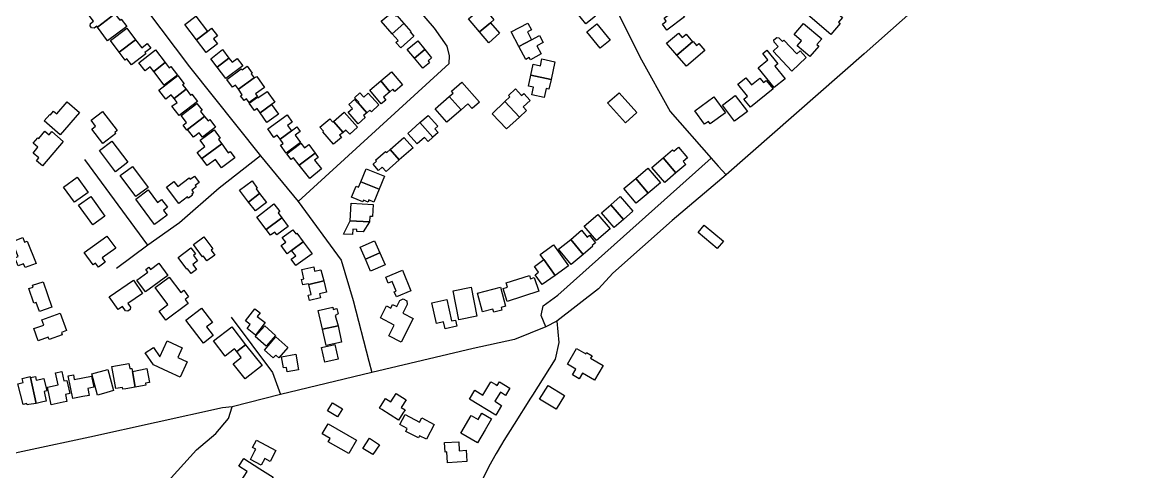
# Model space of a CAD drawing. Header units: metres. Extents: x 553506 to 563855, y 142925 to 150243.
# Drawn here: x 560707 to 561355, y 147876 to 148134 of the extents above; entities that cross this region are included whole.
import ezdxf

# ---------------------------------------------------------------- set-up
doc = ezdxf.new("R2010")
doc.units = ezdxf.units.M
doc.layers.add('C-BUILDINGS', color=8, linetype='Continuous')
doc.layers.add('C-ROADS', color=33, linetype='Continuous')

msp = doc.modelspace()

# ---------------------------------------------------------------- linework, layer by layer
at = {"layer": 'C-BUILDINGS'}
for points in [[(560749.8036, 148131.5554), (560748.3354, 148130.4409), (560746.8349, 148130.5831), (560745.9955, 148131.7144), (560746.1496, 148133.0437), (560747.8707, 148134.3441), (560744.8151, 148138.3778), (560755.5179, 148146.4371), (560758.8507, 148142.0337), (560757.9762, 148141.383), (560760.1567, 148138.5018), (560750.2191, 148131.0119), (560749.8036, 148131.5554)], [(560963.461, 148135.7433), (560971.7384, 148142.6585), (560978.0133, 148135.1754), (560975.9354, 148133.4408), (560969.7425, 148128.2715), (560963.461, 148135.7433)], [(561030.7095, 148132.8207), (561023.3087, 148142.0937), (561028.9225, 148146.5548), (561036.3233, 148137.2818), (561030.7095, 148132.8207)], [(561167.6705, 148141.1461), (561169.7672, 148143.6161), (561178.1695, 148136.5227), (561175.8437, 148133.7785), (561176.7914, 148132.9846), (561171.5398, 148126.7873), (561158.2109, 148138.0445), (561163.692, 148144.505), (561167.6705, 148141.1461)], [(560763.0217, 148134.9742), (560763.8549, 148135.6013), (560767.0708, 148131.3613), (560756.0543, 148123.0473), (560750.2191, 148131.0119), (560760.1567, 148138.5018), (560763.0217, 148134.9742)], [(560806.7202, 148137.2995), (560813.4421, 148128.4835), (560807.0709, 148123.6428), (560800.3417, 148132.4697), (560806.7202, 148137.2995)], [(560922.1248, 148137.6756), (560926.2431, 148132.9742), (560919.6167, 148127.1347), (560913.2954, 148134.3159), (560919.4835, 148139.6407), (560921.587, 148137.2135), (560922.1248, 148137.6756)], [(561087.3594, 148136.8122), (561077.3558, 148129.2082), (561074.7313, 148132.643), (561076.9984, 148134.3614), (561075.7152, 148136.0463), (561083.4519, 148141.9208), (561087.3594, 148136.8122)], [(560757.7166, 148123.3219), (560767.1642, 148130.3848), (560772.1762, 148123.7078), (560762.7285, 148116.6449), (560757.7166, 148123.3219)], [(560813.4421, 148128.4835), (560815.7876, 148130.3823), (560819.177, 148125.9585), (560816.9237, 148124.2407), (560819.1105, 148121.3819), (560812.6643, 148116.4832), (560807.0709, 148123.6428), (560813.4421, 148128.4835)], [(560929.9018, 148128.2138), (560932.0472, 148125.7879), (560924.4136, 148119.071), (560921.6666, 148122.1792), (560922.9797, 148123.3334), (560919.6167, 148127.1347), (560926.2431, 148132.9742), (560930.3093, 148128.3713), (560929.9018, 148128.2138)], [(560975.9354, 148133.4408), (560981.255, 148127.4415), (560975.1116, 148122.0289), (560969.7425, 148128.2715), (560975.9354, 148133.4408)], [(560997.3886, 148133.3008), (560999.4763, 148129.3705), (560997.2549, 148128.199), (560999.6471, 148123.6995), (560992.3368, 148119.8308), (560987.8569, 148128.2606), (560997.3886, 148133.3008)], [(561044.6954, 148123.5649), (561039.0435, 148118.9801), (561031.4021, 148128.3458), (561037.054, 148132.9306), (561044.6954, 148123.5649)], [(561166.2582, 148124.2174), (561163.5329, 148121.06), (561164.6608, 148120.0937), (561159.4263, 148114.0193), (561152.1411, 148120.2684), (561154.6367, 148123.1738), (561150.4267, 148126.7814), (561155.8836, 148133.1187), (561166.2582, 148124.2174)], [(560778.8522, 148121.4904), (560780.8285, 148118.8811), (560777.4405, 148116.3375), (560778.0093, 148115.5874), (560769.7379, 148109.3627), (560767.1562, 148112.7767), (560766.1863, 148112.0452), (560762.7285, 148116.6449), (560772.1762, 148123.7078), (560775.642, 148119.0749), (560778.8522, 148121.4904)], [(560938.2522, 148118.08), (560932.3435, 148113.2091), (560928.1145, 148118.0962), (560934.298, 148123.1204), (560938.2522, 148118.08)], [(560999.6471, 148123.6995), (561004.2, 148126.1017), (561006.2723, 148122.2155), (561002.683, 148120.2999), (561005.2009, 148115.5817), (560998.9226, 148112.2462), (560998.2836, 148113.4505), (560996.2755, 148112.3858), (560992.3368, 148119.8308), (560999.6471, 148123.6995)], [(561077.1048, 148121.8322), (561083.9713, 148127.5903), (561086.2005, 148124.9445), (561088.489, 148126.875), (561092.1343, 148122.5485), (561083.119, 148114.8642), (561077.1048, 148121.8322)], [(561138.878, 148122.3009), (561138.8533, 148123.7582), (561140.4307, 148124.9541), (561141.6575, 148124.8479), (561143.6532, 148122.7401), (561144.5294, 148123.5578), (561152.0642, 148115.5914), (561153.8431, 148117.2722), (561157.3572, 148113.5648), (561149.0795, 148105.77), (561138.2908, 148117.1737), (561141.1702, 148119.8797), (561138.878, 148122.3009)], [(560780.5554, 148108.1765), (560777.5512, 148105.8787), (560773.9799, 148110.5306), (560783.5522, 148117.8533), (560789.1131, 148110.6148), (560782.538, 148105.5896), (560780.5554, 148108.1765)], [(560822.0049, 148118.0334), (560825.7784, 148113.1764), (560819.0618, 148107.9798), (560815.2883, 148112.8368), (560822.0049, 148118.0334)], [(560942.1473, 148113.3605), (560940.1162, 148111.6941), (560941.0611, 148110.5439), (560937.1828, 148107.3616), (560932.3435, 148113.2091), (560938.2522, 148118.08), (560942.1473, 148113.3605)], [(561095.6547, 148121.5347), (561099.08, 148117.5352), (561088.5396, 148108.5453), (561083.119, 148114.8642), (561092.1343, 148122.5485), (561092.3616, 148122.6558), (561094.3133, 148120.3908), (561095.6547, 148121.5347)], [(561132.4072, 148115.7426), (561134.7519, 148117.6637), (561141.1039, 148109.9606), (561139.2977, 148108.4793), (561145.2286, 148101.275), (561139.0532, 148096.2174), (561129.7135, 148107.5664), (561135.3437, 148112.1729), (561132.4072, 148115.7426)], [(560782.538, 148105.5896), (560789.1131, 148110.6148), (560791.4487, 148107.6939), (560792.4598, 148108.4491), (560796.2472, 148103.3699), (560788.4997, 148097.6068), (560782.538, 148105.5896)], [(560825.7784, 148113.1764), (560827.6213, 148110.8078), (560830.5249, 148112.9689), (560833.7278, 148108.6951), (560824.0403, 148101.4799), (560819.0618, 148107.9798), (560825.7784, 148113.1764)], [(561004.6376, 148108.797), (561005.4931, 148112.7304), (561013.0032, 148111.1183), (561010.7868, 148100.8648), (560999.1096, 148103.3814), (561000.4778, 148109.6905), (561004.6376, 148108.797)], [(560827.8861, 148096.5473), (560824.6147, 148100.997), (560832.8574, 148107.0206), (560833.281, 148106.4439), (560836.2401, 148108.6179), (560839.1686, 148104.6249), (560838.526, 148104.1596), (560840.2055, 148101.8749), (560831.2517, 148095.3393), (560829.4993, 148097.7219), (560827.8861, 148096.5473)], [(560920.9665, 148094.0983), (560919.8634, 148095.3883), (560918.1968, 148093.9114), (560912.9772, 148100.0697), (560919.1842, 148105.2394), (560925.4479, 148097.8894), (560920.9665, 148094.0983)], [(560792.5944, 148092.092), (560789.454, 148089.6787), (560785.5269, 148094.7535), (560796.4019, 148103.1187), (560799.9648, 148098.5111), (560799.1116, 148097.85), (560801.1082, 148095.2636), (560794.2267, 148089.9728), (560792.5944, 148092.092)], [(560834.4685, 148088.8399), (560832.4869, 148091.616), (560833.294, 148092.1867), (560831.2517, 148095.3393), (560840.2055, 148101.8749), (560841.7222, 148102.5568), (560846.1682, 148096.3185), (560840.9908, 148092.6503), (560842.0802, 148091.1262), (560837.3613, 148087.773), (560835.8843, 148089.8415), (560834.4685, 148088.8399)], [(560914.4575, 148090.7557), (560915.8372, 148089.1183), (560913.2353, 148086.922), (560906.6291, 148094.7176), (560912.9772, 148100.0697), (560918.1968, 148093.9114), (560914.4575, 148090.7557)], [(560953.6475, 148094.1875), (560959.5401, 148099.3474), (560969.6024, 148087.9094), (560965.3902, 148084.2268), (560963.0269, 148086.913), (560959.0868, 148083.4728), (560952.3517, 148091.1418), (560954.5972, 148093.1043), (560953.6475, 148094.1875)], [(561010.7868, 148100.8648), (561009.5329, 148095.3717), (561007.9771, 148095.7125), (561006.8517, 148090.5796), (560999.7843, 148092.1166), (561000.7323, 148096.4425), (560997.9306, 148097.0559), (560999.1096, 148103.3814), (561010.7868, 148100.8648)], [(561125.9371, 148097.7981), (561130.703, 148101.654), (561132.7685, 148099.1032), (561134.3844, 148100.4116), (561138.3625, 148095.5056), (561125.3053, 148084.9564), (561121.5381, 148089.6019), (561123.7337, 148091.3737), (561118.1702, 148098.2334), (561122.6501, 148101.8466), (561125.9371, 148097.7981)], [(560804.4171, 148092.5179), (560807.6752, 148088.268), (560797.1117, 148080.2241), (560793.0516, 148085.5285), (560795.9604, 148087.7454), (560794.2267, 148089.9728), (560801.1082, 148095.2636), (560803.6659, 148091.949), (560804.4171, 148092.5179)], [(560840.4207, 148083.1719), (560837.3874, 148087.3843), (560842.1189, 148090.7824), (560842.4405, 148090.3362), (560847.6372, 148094.0606), (560852.0734, 148087.911), (560850.227, 148086.5955), (560843.6152, 148081.8473), (560841.8907, 148084.2308), (560840.4207, 148083.1719)], [(560907.5606, 148082.3924), (560906.7644, 148083.2578), (560904.9564, 148081.8322), (560899.9872, 148087.5866), (560900.35, 148087.8317), (560897.9686, 148090.4283), (560901.0412, 148093.218), (560903.2418, 148090.8161), (560905.6753, 148093.0293), (560911.843, 148086.2885), (560907.5606, 148082.3924)], [(560959.0868, 148083.4728), (560950.8854, 148076.3596), (560944.2117, 148084.0751), (560952.3517, 148091.1418), (560959.0868, 148083.4728)], [(560986.3789, 148091.7743), (560990.3808, 148095.4725), (560993.8972, 148091.6872), (560995.0996, 148092.8045), (560998.7969, 148088.8245), (560994.788, 148085.1261), (560996.7128, 148083.0494), (560992.5817, 148079.2359), (560984.2108, 148088.2337), (560987.1461, 148090.9413), (560986.3789, 148091.7743)], [(561053.4752, 148076.1143), (561043.2754, 148087.4699), (561049.8518, 148093.3414), (561060.0449, 148081.9744), (561053.4752, 148076.1143)], [(561110.9349, 148081.7231), (561102.178, 148075.3824), (561101.1626, 148076.7752), (561098.975, 148075.1929), (561093.3128, 148082.9733), (561104.2572, 148090.8963), (561110.9349, 148081.7231)], [(561116.2474, 148077.0704), (561109.2752, 148086.2677), (561116.5898, 148091.784), (561123.5616, 148082.5978), (561116.2474, 148077.0704)], [(560723.246, 148080.572), (560725.0541, 148082.6654), (560726.8363, 148081.1184), (560732.8485, 148088.0514), (560739.8901, 148081.9722), (560728.7833, 148069.17), (560719.5718, 148077.118), (560722.858, 148080.9049), (560723.246, 148080.572)], [(560810.3124, 148083.3087), (560809.4319, 148082.6244), (560811.7459, 148079.7252), (560801.8861, 148072.2041), (560801.605, 148071.8058), (560799.3979, 148074.6416), (560801.4182, 148076.2074), (560798.3228, 148080.173), (560807.3189, 148087.1439), (560810.3124, 148083.3087)], [(560854.2869, 148081.0797), (560847.5755, 148076.1614), (560843.6152, 148081.8473), (560850.227, 148086.5955), (560854.2869, 148081.0797)], [(560903.0978, 148080.238), (560904.0773, 148079.1), (560899.9381, 148075.5423), (560894.2212, 148082.1748), (560896.6449, 148084.2541), (560894.6354, 148086.5842), (560897.9374, 148089.4145), (560899.7151, 148087.3443), (560899.9872, 148087.5866), (560904.9564, 148081.8322), (560903.0978, 148080.238)], [(560992.5817, 148079.2359), (560985.114, 148072.5797), (560976.9715, 148081.2063), (560984.2108, 148088.2337), (560992.5817, 148079.2359)], [(560749.1826, 148074.1158), (560746.5809, 148077.4959), (560753.1768, 148082.5328), (560761.5802, 148071.5878), (560760.2283, 148070.5549), (560760.7531, 148069.8702), (560753.3585, 148064.2183), (560747.0253, 148072.4567), (560749.1826, 148074.1158)], [(560814.7193, 148077.8705), (560818.0794, 148073.4903), (560810.541, 148067.7448), (560808.6094, 148070.2665), (560805.3115, 148067.7481), (560801.8861, 148072.2041), (560811.7459, 148079.7252), (560813.7428, 148077.1276), (560814.7193, 148077.8705)], [(560853.4219, 148068.9653), (560851.5548, 148067.638), (560848.01, 148072.5578), (560859.1556, 148080.5421), (560862.0866, 148076.4712), (560859.3856, 148074.5391), (560861.6734, 148071.3607), (560855.0955, 148066.647), (560853.4219, 148068.9653)], [(560889.3388, 148068.8661), (560890.3832, 148067.6633), (560885.8218, 148063.7473), (560879.6636, 148070.8558), (560880.0788, 148071.2138), (560878.0403, 148073.5763), (560883.6638, 148078.4048), (560885.3901, 148076.411), (560885.9007, 148076.8499), (560891.3267, 148070.5756), (560889.3388, 148068.8661)], [(560895.1163, 148069.4477), (560892.8717, 148071.9151), (560891.3267, 148070.5756), (560885.9007, 148076.8499), (560891.9307, 148082.0919), (560899.6781, 148073.5752), (560895.1163, 148069.4477)], [(560945.6924, 148074.0821), (560944.0254, 148072.6164), (560945.9676, 148070.429), (560942.9537, 148067.7746), (560935.4814, 148076.2108), (560940.1622, 148080.3309), (560945.6924, 148074.0821)], [(560820.7965, 148067.3203), (560819.7376, 148066.5303), (560821.6269, 148064.0184), (560810.1634, 148055.4677), (560807.4563, 148059.0892), (560811.8833, 148062.3888), (560809.1548, 148066.0208), (560817.2433, 148072.0617), (560820.7965, 148067.3203)], [(560856.8483, 148064.2533), (560855.0955, 148066.647), (560861.6734, 148071.3607), (560864.6953, 148073.7593), (560866.6437, 148071.1491), (560863.7468, 148068.9993), (560866.9065, 148064.7687), (560858.6945, 148058.657), (560855.3452, 148063.1377), (560856.8483, 148064.2533)], [(560942.9537, 148067.7746), (560940.1696, 148065.3723), (560938.0772, 148067.6663), (560933.9307, 148063.8968), (560928.4289, 148069.9127), (560935.4814, 148076.2108), (560942.9537, 148067.7746)], [(560716.5805, 148055.8661), (560713.2276, 148058.6773), (560716.0252, 148061.9925), (560713.2897, 148064.2888), (560715.9389, 148067.4325), (560716.4703, 148066.9816), (560719.9962, 148071.1544), (560722.4013, 148069.1373), (560723.9521, 148070.9666), (560730.5862, 148065.3977), (560718.6676, 148051.2791), (560715.1786, 148054.1973), (560716.5805, 148055.8661)], [(560758.5676, 148065.5389), (560767.7623, 148053.439), (560760.5566, 148048.0045), (560751.3689, 148060.1047), (560758.5676, 148065.5389)], [(560931.5471, 148061.6517), (560923.6341, 148054.7035), (560918.3575, 148060.6708), (560926.2702, 148067.6302), (560931.5471, 148061.6517)], [(560826.4828, 148059.6516), (560829.221, 148055.9309), (560821.5255, 148050.2918), (560817.9988, 148055.0786), (560813.29, 148051.6255), (560810.1634, 148055.4677), (560821.6269, 148064.0184), (560825.3275, 148058.8141), (560826.4828, 148059.6516)], [(560861.445, 148054.9923), (560858.9948, 148058.2212), (560867.1157, 148064.3412), (560869.1283, 148061.6885), (560871.5597, 148063.5232), (560875.2642, 148058.6418), (560866.0914, 148051.7321), (560862.8315, 148056.0375), (560861.445, 148054.9923)], [(560875.2642, 148058.6418), (560876.9371, 148056.1232), (560874.9527, 148054.525), (560878.9379, 148049.6079), (560872.1532, 148044.1309), (560866.0914, 148051.7321), (560875.2642, 148058.6418)], [(560915.7896, 148059.622), (560916.3696, 148058.9613), (560918.3575, 148060.6708), (560923.6341, 148054.7035), (560915.9993, 148048.0199), (560913.8522, 148050.5014), (560911.7417, 148048.6879), (560908.6224, 148052.2965), (560910.5558, 148053.9598), (560909.9828, 148054.6208), (560915.7896, 148059.622)], [(561081.2544, 148059.745), (561083.9442, 148062.0331), (561089.1839, 148055.909), (561086.7735, 148053.8522), (561088.2178, 148052.1612), (561082.5173, 148047.3411), (561075.1516, 148055.9363), (561080.5431, 148060.5797), (561081.2544, 148059.745)], [(561082.5173, 148047.3411), (561076.0827, 148041.8525), (561068.7167, 148050.4588), (561075.1516, 148055.9363), (561082.5173, 148047.3411)], [(560779.293, 148038.8522), (560772.3654, 148033.6936), (560763.3397, 148045.7543), (560770.2676, 148050.9018), (560779.293, 148038.8522)], [(560796.3828, 148039.4207), (560802.995, 148044.3803), (560803.5638, 148043.6301), (560805.9341, 148045.4072), (560808.6916, 148041.7427), (560806.3894, 148040.0234), (560806.9072, 148039.3384), (560804.3594, 148037.4222), (560805.4971, 148035.9218), (560804.4249, 148035.1091), (560804.8118, 148034.587), (560802.4687, 148032.833), (560801.9725, 148033.4964), (560796.9381, 148029.7215), (560789.8621, 148039.1275), (560794.1725, 148042.3566), (560796.3828, 148039.4207)], [(560915.096, 148045.3872), (560911.9892, 148037.8883), (560901.507, 148042.2011), (560904.6205, 148049.7113), (560915.096, 148045.3872)], [(561073.7475, 148041.6346), (561066.5746, 148035.6108), (561059.4994, 148044.0816), (561066.4656, 148050.0098), (561073.7475, 148041.6346)], [(560737.0363, 148030.4174), (560730.7076, 148039.1791), (560738.4819, 148044.7648), (560744.8105, 148036.0032), (560737.0363, 148030.4174)], [(560841.4382, 148038.1826), (560843.3995, 148035.3836), (560837.0433, 148030.5099), (560831.8412, 148037.448), (560839.0737, 148042.6941), (560842.0399, 148038.6132), (560841.4382, 148038.1826)], [(560901.507, 148042.2011), (560911.9892, 148037.8883), (560909.0367, 148030.5946), (560906.1966, 148031.7634), (560905.6894, 148030.5454), (560902.9977, 148031.6631), (560902.6009, 148030.7158), (560896.1482, 148033.3852), (560898.7556, 148039.6441), (560900.1371, 148039.0641), (560901.507, 148042.2011)], [(561066.5746, 148035.6108), (561059.7541, 148029.9432), (561052.6859, 148038.4141), (561059.4994, 148044.0816), (561066.5746, 148035.6108)], [(560747.4877, 148017.4775), (560739.3857, 148028.8437), (560746.4303, 148033.839), (560754.5324, 148022.4728), (560747.4877, 148017.4775)], [(560787.1047, 148032.0737), (560790.4906, 148027.5385), (560788.106, 148025.7721), (560790.215, 148022.9443), (560783.0754, 148017.6343), (560772.1885, 148032.1967), (560779.3896, 148037.5531), (560784.7819, 148030.3426), (560787.1047, 148032.0737)], [(560840.9496, 148025.4345), (560837.0433, 148030.5099), (560843.3995, 148035.3836), (560847.3124, 148030.3195), (560840.9496, 148025.4345)], [(561057.8111, 148025.241), (561052.4822, 148020.6107), (561045.122, 148029.028), (561050.451, 148033.6583), (561057.8111, 148025.241)], [(560841.7042, 148021.8742), (560851.5267, 148029.472), (560854.9651, 148025.0498), (560854.0162, 148024.3189), (560856.0928, 148021.4122), (560847.1846, 148014.7556), (560841.7042, 148021.8742)], [(560908.6681, 148029.1918), (560908.3128, 148022.2355), (560906.6882, 148022.3182), (560906.5336, 148019.2192), (560895.3789, 148019.7824), (560895.8958, 148029.8379), (560908.6681, 148029.1918)], [(561052.4822, 148020.6107), (561046.9653, 148015.9523), (561039.8496, 148024.3772), (561045.122, 148029.028), (561052.4822, 148020.6107)], [(560853.2653, 148011.685), (560852.0467, 148013.3163), (560849.6216, 148011.5041), (560847.1846, 148014.7556), (560856.0928, 148021.4122), (560859.755, 148016.5406), (560853.2653, 148011.685)], [(560906.5336, 148019.2192), (560902.8, 148013.4258), (560899.1591, 148013.6012), (560899.2122, 148014.8049), (560896.9018, 148014.9106), (560896.7521, 148011.8785), (560891.6266, 148012.1297), (560895.3789, 148019.7824), (560906.5336, 148019.2192)], [(561044.8245, 148015.106), (561036.951, 148008.4593), (561029.8584, 148016.8182), (561037.7319, 148023.4649), (561044.8245, 148015.106)], [(560864.6996, 148012.6886), (560868.4477, 148007.753), (560861.7786, 148002.8249), (560859.2871, 148000.8993), (560855.7984, 148005.5871), (560858.3538, 148007.4813), (560856.3684, 148010.1572), (560862.491, 148014.6785), (560864.2351, 148012.3402), (560864.6996, 148012.6886)], [(561031.5179, 148010.4927), (561032.8474, 148011.5695), (561036.3527, 148007.2496), (561034.464, 148005.7212), (561034.8642, 148005.2218), (561029.2827, 148000.3944), (561022.1077, 148009.1515), (561028.3765, 148014.3565), (561031.5179, 148010.4927)], [(561106.2452, 148003.8989), (561095.2625, 148013.0149), (561098.8135, 148017.2667), (561109.7892, 148008.1504), (561106.2452, 148003.8989)], [(560702.9548, 148008.4931), (560707.3552, 148010.189), (560708.3589, 148007.6048), (560709.9479, 148008.2111), (560714.9288, 147995.3781), (560708.6565, 147992.9559), (560707.82, 147995.1112), (560704.6835, 147993.9111), (560702.858, 147998.6288), (560704.6678, 147999.331), (560701.6252, 148007.1938), (560703.2209, 148007.8114), (560702.9548, 148008.4931)], [(560753.0114, 147998.4732), (560754.7356, 147996.1009), (560750.75, 147993.2158), (560749.1134, 147995.4685), (560747.8009, 147994.5148), (560742.6217, 148001.6206), (560755.6378, 148011.0545), (560760.7294, 148004.0684), (560753.0114, 147998.4732)], [(560816.5758, 148003.6242), (560815.5302, 148002.8569), (560817.5889, 148000.072), (560813.0857, 147996.7478), (560811.1073, 147999.4239), (560810.6152, 147999.0634), (560805.3374, 148006.1884), (560811.3853, 148010.6406), (560816.5758, 148003.6242)], [(560873.5133, 148000.9331), (560864.2612, 147994.0988), (560861.5676, 147997.7319), (560864.1436, 147999.6379), (560861.7786, 148002.8249), (560868.4477, 148007.753), (560873.5133, 148000.9331)], [(560909.4422, 148008.2804), (560912.3915, 148001.3942), (560904.1402, 147997.8746), (560901.1908, 148004.7607), (560909.4422, 148008.2804)], [(561022.3426, 147994.7453), (561015.1677, 148003.5024), (561022.1077, 148009.1515), (561029.2827, 148000.3944), (561022.3426, 147994.7453)], [(560806.4575, 148000.7808), (560805.378, 147999.9791), (560807.7779, 147996.7931), (560805.0248, 147994.7369), (560807.1991, 147991.8332), (560804.0224, 147989.4632), (560801.8847, 147992.3124), (560801.5906, 147992.1028), (560796.5496, 147998.8122), (560803.8457, 148004.2607), (560806.4575, 148000.7808)], [(560912.3915, 148001.3942), (560915.4614, 147994.4562), (560907.1084, 147990.8332), (560904.1402, 147997.8746), (560912.3915, 148001.3942)], [(561012.2382, 148005.9593), (561020.8203, 147994.0187), (561013.0659, 147988.4776), (561006.5744, 147997.5121), (561004.4907, 148000.4185), (561012.2382, 148005.9593)], [(560779.0918, 147990.3411), (560778.0038, 147991.8207), (560779.7741, 147993.1116), (560780.6436, 147991.9145), (560785.4964, 147995.4611), (560790.6153, 147988.4981), (560777.7588, 147979.1025), (560772.8515, 147985.7827), (560779.0918, 147990.3411)], [(561013.0659, 147988.4776), (561005.7323, 147983.3393), (561001.728, 147988.8568), (561003.6492, 147990.2415), (561001.194, 147993.626), (561006.5744, 147997.5121), (561013.0659, 147988.4776)], [(560798.0961, 147978.6707), (560799.7972, 147979.9371), (560802.6217, 147976.1412), (560800.5514, 147974.6072), (560802.2519, 147972.3231), (560789.4743, 147962.8632), (560785.6721, 147967.9641), (560790.7215, 147971.7061), (560783.4084, 147981.5387), (560791.5057, 147987.5242), (560798.0961, 147978.6707)], [(560874.9719, 147990.9728), (560878.5763, 147991.7424), (560880.2677, 147985.2843), (560871.6767, 147983.2344), (560871.3478, 147983.6915), (560868.139, 147983.0123), (560867.4751, 147986.1301), (560868.8084, 147986.4168), (560867.6285, 147991.9449), (560874.4626, 147993.3944), (560874.9719, 147990.9728)], [(560930.2998, 147979.6395), (560921.9266, 147976.2162), (560920.7687, 147979.0292), (560921.8454, 147979.4748), (560919.5748, 147985.002), (560917.3108, 147984.0741), (560915.8736, 147987.5462), (560925.4269, 147991.4628), (560930.2998, 147979.6395)], [(560984.927, 147984.2008), (560998.3276, 147988.4942), (560998.9397, 147986.5879), (561001.1269, 147987.2908), (561003.6835, 147979.335), (560985.6311, 147973.5603), (560983.2764, 147980.8768), (560985.7405, 147981.6664), (560984.927, 147984.2008)], [(560712.9239, 147982.8163), (560719.1309, 147984.8693), (560724.0242, 147970.1415), (560716.8551, 147967.7802), (560715.119, 147972.9904), (560713.6313, 147972.4986), (560710.8521, 147980.8816), (560713.302, 147981.6818), (560712.9239, 147982.8163)], [(560776.0475, 147978.1585), (560767.7256, 147972.422), (560769.2651, 147970.144), (560769.0387, 147968.8903), (560767.7035, 147967.9915), (560766.3349, 147968.1602), (560764.5779, 147970.6873), (560762.0388, 147968.9383), (560757.0453, 147976.139), (560770.842, 147985.653), (560776.0475, 147978.1585)], [(560881.8055, 147978.8214), (560877.7737, 147977.8603), (560878.3368, 147975.5072), (560872.0702, 147974.0198), (560871.3221, 147977.1462), (560873.0361, 147977.5561), (560871.6767, 147983.2344), (560880.2677, 147985.2843), (560881.8055, 147978.8214)], [(560968.2524, 147965.0241), (560957.7805, 147962.9819), (560954.5251, 147979.6307), (560964.997, 147981.6729), (560968.2524, 147965.0241)], [(560982.1047, 147970.0773), (560982.5188, 147968.4653), (560977.8926, 147967.2852), (560977.4387, 147969.0518), (560971.3209, 147967.5021), (560968.5477, 147978.3561), (560981.8163, 147981.7326), (560984.6293, 147970.7241), (560982.1047, 147970.0773)], [(560918.6916, 147969.6816), (560919.7918, 147971.8308), (560922.2429, 147970.5831), (560924.0018, 147974.0218), (560925.8437, 147975.0367), (560927.9826, 147973.9351), (560928.1508, 147971.692), (560925.6077, 147966.7263), (560931.6253, 147963.6648), (560924.7205, 147950.1925), (560917.6018, 147953.8094), (560920.7642, 147959.9855), (560912.7571, 147964.0642), (560916.2618, 147970.9188), (560918.6916, 147969.6816)], [(560953.5293, 147962.3256), (560955.8835, 147962.8334), (560956.6585, 147959.2961), (560949.8744, 147957.8146), (560949.0012, 147961.8052), (560944.9114, 147960.9091), (560942.3328, 147972.693), (560950.853, 147974.5516), (560953.5293, 147962.3256)], [(560816.3714, 147961.4793), (560812.9501, 147958.879), (560816.7405, 147953.9335), (560811.1413, 147949.6623), (560801.0531, 147962.825), (560810.0735, 147969.6964), (560816.3714, 147961.4793)], [(560836.1626, 147957.9475), (560837.984, 147960.2862), (560835.3399, 147962.3404), (560840.6973, 147969.1974), (560843.6208, 147966.9293), (560842.0009, 147964.8529), (560846.501, 147961.3543), (560840.9421, 147954.2351), (560836.1626, 147957.9475)], [(560885.6804, 147968.9479), (560887.7971, 147969.4483), (560888.5149, 147966.3989), (560886.8647, 147965.5124), (560888.4183, 147959.4395), (560879.5565, 147957.5481), (560877.0734, 147968.2999), (560885.3739, 147970.2517), (560885.6804, 147968.9479)], [(560732.482, 147956.7941), (560729.5641, 147955.7568), (560730.0466, 147954.414), (560722.4067, 147951.6818), (560721.9622, 147952.9255), (560716.2581, 147950.8883), (560713.7236, 147957.9323), (560719.4413, 147959.981), (560718.3465, 147963.0187), (560728.883, 147966.7987), (560732.482, 147956.7941)], [(560830.3671, 147944.7661), (560829.0175, 147946.3377), (560823.5479, 147942.1707), (560816.8701, 147950.9102), (560827.4751, 147958.9777), (560835.3481, 147948.684), (560830.3671, 147944.7661)], [(560847.0718, 147947.8158), (560840.7947, 147953.3623), (560846.3186, 147959.5901), (560852.5957, 147954.0435), (560847.0718, 147947.8158)], [(560890.4067, 147950.1971), (560881.5519, 147948.3058), (560879.5565, 147957.5481), (560888.4183, 147959.4395), (560890.4067, 147950.1971)], [(560796.3588, 147941.2637), (560801.7126, 147938.8603), (560797.7627, 147930.1442), (560790.9548, 147933.2145), (560782.4306, 147937.0657), (560777.678, 147943.94), (560782.3387, 147947.1467), (560786.1321, 147941.6559), (560790.2976, 147950.8573), (560798.9419, 147946.9653), (560796.3588, 147941.2637)], [(560844.8131, 147936.6706), (560835.0554, 147929.008), (560828.2414, 147937.6319), (560832.8679, 147941.2605), (560830.3671, 147944.7661), (560835.3481, 147948.684), (560844.8131, 147936.6706)], [(560859.6215, 147947.1403), (560854.3561, 147941.1432), (560852.6237, 147942.6583), (560851.2466, 147941.0904), (560846.143, 147945.5495), (560852.7856, 147953.1145), (560859.6215, 147947.1403)], [(560888.4419, 147940.3856), (560880.8747, 147938.6794), (560878.9847, 147947.0122), (560886.5588, 147948.7187), (560888.4419, 147940.3856)], [(560865.7797, 147934.2331), (560859.1953, 147933.0697), (560858.7377, 147935.6264), (560857.1456, 147935.3428), (560856.001, 147941.7513), (560864.1842, 147943.2096), (560865.7797, 147934.2331)], [(561031.1481, 147944.2459), (561034.3595, 147942.3877), (561033.5506, 147940.9822), (561040.7423, 147936.8224), (561035.7801, 147928.297), (561028.8802, 147932.2878), (561027.0159, 147929.0907), (561023.0994, 147931.3608), (561025.0368, 147934.6827), (561020.2232, 147937.4701), (561025.4708, 147946.4831), (561030.6972, 147943.4637), (561031.1481, 147944.2459)], [(560768.7725, 147934.9575), (560770.0049, 147935.1185), (560770.2754, 147933.4018), (560771.9713, 147924.3394), (560766.5883, 147923.4363), (560764.8428, 147923.1368), (560764.677, 147924.189), (560760.7765, 147923.4992), (560758.5263, 147936.195), (560768.2539, 147937.9019), (560768.7725, 147934.9575)], [(560707.5121, 147914.4642), (560704.5213, 147926.2575), (560707.6424, 147927.0564), (560707.0602, 147929.3532), (560711.6659, 147930.5213), (560711.8195, 147929.8583), (560715.1082, 147915.0246), (560710.7885, 147914.3218), (560709.8843, 147914.1711), (560709.6697, 147914.9991), (560707.5121, 147914.4642)], [(560715.1048, 147928.3138), (560719.5069, 147929.2863), (560721.0776, 147922.2123), (560719.571, 147921.8757), (560720.8088, 147916.2826), (560718.9061, 147915.8669), (560715.1082, 147915.0246), (560711.8195, 147929.8583), (560714.6245, 147930.4803), (560715.1048, 147928.3138)], [(560730.9334, 147927.8631), (560732.6559, 147928.2287), (560734.2692, 147920.6884), (560731.8591, 147920.1789), (560732.7111, 147916.1877), (560730.461, 147915.7054), (560723.6338, 147914.2563), (560721.4645, 147924.3725), (560727.611, 147925.6778), (560726.1534, 147932.4883), (560729.7788, 147933.2585), (560730.9334, 147927.8631)], [(560736.9312, 147928.7854), (560746.855, 147930.6987), (560748.1062, 147924.2268), (560744.7498, 147923.5764), (560745.5169, 147919.6158), (560741.8615, 147918.9115), (560736.0171, 147917.7826), (560733.4807, 147930.9146), (560736.4136, 147931.4738), (560736.9312, 147928.7854)], [(560759.5404, 147922.3364), (560753.6753, 147920.7504), (560750.1948, 147919.8179), (560746.9071, 147931.9358), (560756.2524, 147934.4655), (560759.5404, 147922.3364)], [(560780.1523, 147926.9885), (560777.796, 147926.5474), (560778.0051, 147925.4521), (560776.9972, 147925.2647), (560771.9713, 147924.3394), (560770.2754, 147933.4018), (560778.665, 147934.9667), (560780.1523, 147926.9885)], [(560971.557, 147919.8171), (560976.2469, 147927.4435), (560978.9844, 147925.7596), (560979.8752, 147925.2199), (560981.2321, 147927.4328), (560987.1915, 147923.7797), (560984.6101, 147919.5918), (560981.6875, 147921.3812), (560978.5211, 147916.2289), (560982.42, 147913.8468), (560978.9878, 147908.2521), (560963.8833, 147917.4952), (560967.0165, 147922.5908), (560971.557, 147919.8171)], [(561018.5368, 147919.4533), (561013.6989, 147911.6441), (561004.2166, 147917.5018), (561009.0549, 147925.2998), (561018.5368, 147919.4533)], [(560921.7663, 147920.6386), (560927.4867, 147917.0225), (560924.7149, 147912.6617), (560926.9118, 147911.2725), (560925.6656, 147909.319), (560923.1401, 147905.3555), (560913.5392, 147911.4322), (560912.1909, 147912.2915), (560915.7559, 147917.8904), (560918.7944, 147915.971), (560921.7663, 147920.6386)], [(560888.1297, 147907.2749), (560882.3657, 147910.7228), (560885.1634, 147915.3737), (560890.9205, 147911.9257), (560888.1297, 147907.2749)], [(560968.8667, 147905.72), (560971.0583, 147909.4059), (560976.6643, 147906.0979), (560972.9456, 147899.8264), (560968.49, 147892.3075), (560958.9093, 147897.9618), (560964.8992, 147908.0554), (560968.8667, 147905.72)], [(560894.5786, 147886.2073), (560882.7766, 147892.9164), (560883.9034, 147894.8883), (560879.3623, 147897.4618), (560882.6766, 147903.2531), (560899.0131, 147893.9592), (560894.5786, 147886.2073)], [(560936.5292, 147906.6766), (560943.7025, 147902.8834), (560939.1867, 147894.3832), (560935.3051, 147896.4319), (560934.7047, 147895.289), (560927.3935, 147898.7996), (560928.1354, 147900.5591), (560923.8698, 147902.8184), (560926.9466, 147908.6023), (560935.2285, 147904.2317), (560936.5292, 147906.6766)], [(560849.4487, 147881.7441), (560846.377, 147883.3842), (560844.3225, 147879.5579), (560838.094, 147882.8799), (560840.6902, 147887.7138), (560841.2054, 147888.676), (560839.3427, 147889.6639), (560841.6086, 147893.8863), (560852.7715, 147887.9363), (560849.4487, 147881.7441)], [(560908.4413, 147885.5843), (560902.7494, 147889.179), (560906.4783, 147895.128), (560912.2277, 147891.2568), (560908.4413, 147885.5843)], [(560958.0586, 147887.8513), (560962.015, 147888.0977), (560962.2083, 147885.0542), (560962.4204, 147881.6327), (560951.3819, 147880.9306), (560950.9852, 147887.1177), (560950.0151, 147887.065), (560949.6694, 147892.519), (560957.7282, 147893.0387), (560958.0586, 147887.8513)], [(560851.0711, 147872.5792), (560848.1309, 147868.0128), (560845.1703, 147869.9013), (560840.477, 147862.5976), (560835.9823, 147865.4731), (560832.6935, 147867.5739), (560833.8936, 147869.4368), (560832.5526, 147870.2852), (560834.4129, 147873.1705), (560836.1995, 147875.9533), (560831.5337, 147878.9348), (560834.3269, 147883.2851), (560843.4374, 147877.46), (560851.0711, 147872.5792)]]:
    msp.add_lwpolyline(points, close=True, dxfattribs=at)
at = {"layer": 'C-ROADS'}
for points in [[(561355.1074, 148353.5072), (561351.6049, 148355.5119), (561323.9947, 148364.9621), (561289.7327, 148377.4201), (561265.8249, 148384.9612), (561237.365, 148382.5204), (561218.7084, 148384.9064), (561185.6732, 148398.6057), (561164.1429, 148401.6808), (561149.201, 148393.0757), (561123.505, 148353.3474), (561106.1709, 148324.9448), (561085.4954, 148305.2192), (561046.8241, 148274.1553), (561029.1366, 148251.6521), (561020.5193, 148224.3691), (561020.0956, 148210.2317), (561022.4969, 148191.1743), (561053.712, 148130.0917), (561061.7139, 148113.9146), (561079.1873, 148082.6304), (561102.7584, 148055.7671), (561106.8444, 148051.2095), (561111.3146, 148046.2188)], [(560865.519, 148030.9454), (560927.8298, 148087.691), (560952.2373, 148110.1818), (560952.5488, 148114.5212), (560951.0943, 148120.1074), (560943.8614, 148130.2763), (560888.4658, 148194.6978), (560874.93, 148197.6351), (560836.5179, 148190.3771), (560774.2053, 148175.0142), (560768.1697, 148162.3596), (560770.2629, 148151.9962), (560803.1202, 148108.2597), (560843.9839, 148057.1278), (560865.519, 148030.9454)], [(561263.3035, 148182.7476), (561234.2359, 148154.4214), (561190.6011, 148115.5431), (561111.3146, 148046.2188), (561080.344, 148019.8929), (561046.3075, 147989.6646), (561038.0524, 147980.6908), (561014.1777, 147962.1564)], [(560843.9839, 148057.1278), (560820.0971, 148038.5271), (560797.4487, 148018.5518), (560779.15, 148005.9027), (560742.9502, 148055.0108)], [(561007.7179, 147959.0267), (561005.1264, 147965.4231), (561006.2805, 147970.9798), (561014.6196, 147977.0512), (561102.7584, 148055.7671)], [(560865.519, 148030.9454), (560890.2254, 147997.2717), (560897.1235, 147974.1369), (560906.1241, 147939.2366), (560907.7873, 147932.7888)], [(560779.15, 148005.9027), (560761.1382, 147992.3501)], [(561014.1777, 147962.1564), (561007.7179, 147959.0267), (560989.7834, 147951.7196), (560966.1321, 147946.5708), (560907.7873, 147932.7888), (560855.3796, 147920.0726), (560827.5986, 147913.0588), (560822.0968, 147912.3746), (560745.8227, 147895.551), (560709.9896, 147888.0187), (560661.0987, 147877.5072)], [(560826.9545, 147964.4374), (560850.7506, 147932.8163), (560855.3796, 147920.0726)], [(561014.1777, 147962.1564), (561015.3253, 147949.8602), (561013.1211, 147940.3305), (561000.063, 147919.7534), (560998.9978, 147918.0505), (560989.5761, 147903.0189), (560983.7301, 147893.6867), (560982.3386, 147891.4616), (560979.3273, 147886.2696), (560974.9893, 147878.7878), (560966.6762, 147861.8432)], [(560721.2616, 147683.7452), (560731.8759, 147684.6115), (560738.7468, 147686.9079), (560748.4044, 147695.5577), (560755.9773, 147707.8152), (560762.2711, 147724.9744), (560766.173, 147752.2094), (560766.4555, 147797.462), (560766.705, 147809.3678), (560767.9983, 147822.7755), (560770.0951, 147836.4198), (560777.8031, 147850.3845), (560780.0383, 147854.4724), (560785.3622, 147864.1887), (560807.1451, 147888.3885), (560818.2326, 147897.7956), (560825.4307, 147906.3797), (560827.5986, 147913.0588)]]:
    msp.add_lwpolyline(points, dxfattribs=at)

doc.saveas('drawing.dxf')
